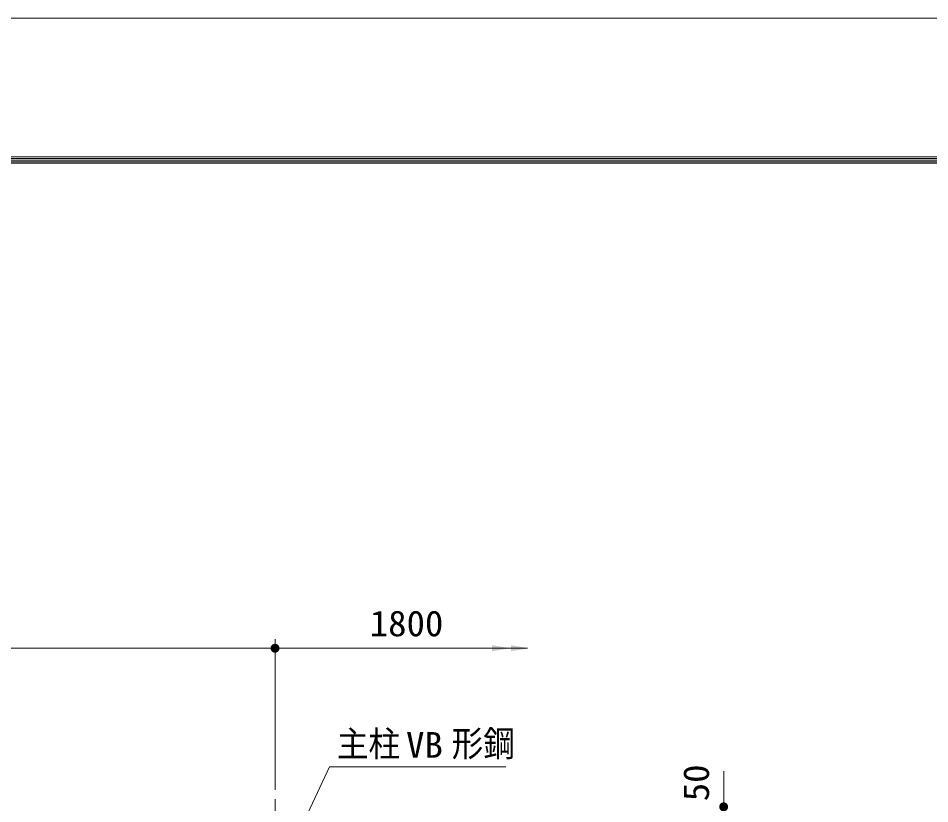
# Model space of a CAD drawing. Units: millimetres, scale not verified. Extents: x -4455 to 4455, y -3150 to 3150.
# Drawn here: x -1857 to -324, y 1829 to 3150 of the extents above; entities that cross this region are included whole.
import ezdxf
from ezdxf.enums import TextEntityAlignment as Align

# ---------------------------------------------------------------- set-up
doc = ezdxf.new("R2010")
doc.units = ezdxf.units.MM
doc.header["$LTSCALE"] = 30
doc.linetypes.add('USER1', pattern=[2, 1.25, -0.25, 0.25, -0.25])
for name, color, linetype, lineweight in [('0-1_5寸法', 1, 'Continuous', 18), ('0-2_SUNPOU', 1, 'Continuous', 18), ('0-4_7詳細', 7, 'Continuous', 18), ('0-A_6文字', 3, 'Continuous', 9), ('0-B_中心線', 1, 'USER1', 18), ('0-F_D-TTL', 7, 'Continuous', 9)]:
    doc.layers.add(name, color=color, linetype=linetype, lineweight=lineweight)
doc.styles.add('ＭＳ ゴシック', font='')
doc.styles.get('ＭＳ ゴシック').set_extended_font_data('MS Gothic')

# ---------------------------------------------------------------- blocks, each defined once
blk = doc.blocks.new('M1')
at = {"layer": '0-2_SUNPOU'}
blk.add_line((-7.5, 0), (-57.86, 0), dxfattribs=at)
for points in [[(0, 0), (-7.5, 0), (-7.44, 0.94)], [(0, 0), (-7.44, -0.94), (-7.5, 0)], [(0, 0), (-7.44, 0.94), (-7.26, 1.87)], [(0, 0), (-7.26, -1.87), (-7.44, -0.94)], [(0, 0), (-7.26, 1.87), (-6.97, 2.76)], [(0, 0), (-6.97, -2.76), (-7.26, -1.87)], [(0, 0), (-6.97, 2.76), (-6.57, 3.61)], [(0, 0), (-6.57, -3.61), (-6.97, -2.76)], [(0, 0), (-6.57, 3.61), (-6.07, 4.41)], [(0, 0), (-6.07, -4.41), (-6.57, -3.61)], [(0, 0), (-6.07, 4.41), (-5.47, 5.13)], [(0, 0), (-5.47, -5.13), (-6.07, -4.41)], [(0, 0), (-5.47, 5.13), (-4.78, 5.78)], [(0, 0), (-4.78, -5.78), (-5.47, -5.13)], [(0, 0), (-4.78, 5.78), (-4.02, 6.33)], [(0, 0), (-4.02, -6.33), (-4.78, -5.78)], [(0, 0), (-4.02, 6.33), (-3.19, 6.79)], [(0, 0), (-3.19, -6.79), (-4.02, -6.33)], [(0, 0), (-3.19, 6.79), (-2.32, 7.13)], [(0, 0), (-2.32, -7.13), (-3.19, -6.79)], [(0, 0), (-2.32, 7.13), (-1.41, 7.37)], [(0, 0), (-1.41, -7.37), (-2.32, -7.13)], [(0, 0), (-1.41, 7.37), (-0.47, 7.49)], [(0, 0), (-0.47, -7.49), (-1.41, -7.37)], [(0, 0), (-0.47, 7.49), (0.47, 7.49)], [(0, 0), (0.47, -7.49), (-0.47, -7.49)], [(0, 0), (0.47, 7.49), (1.41, 7.37)], [(0, 0), (1.41, 7.37), (2.32, 7.13)], [(0, 0), (2.32, 7.13), (3.19, 6.79)], [(0, 0), (3.19, 6.79), (4.02, 6.33)], [(0, 0), (4.02, 6.33), (4.78, 5.78)], [(0, 0), (4.78, 5.78), (5.47, 5.13)], [(0, 0), (5.47, 5.13), (6.07, 4.41)], [(0, 0), (6.07, 4.41), (6.57, 3.61)], [(0, 0), (6.57, 3.61), (6.97, 2.76)], [(0, 0), (6.97, 2.76), (7.26, 1.87)], [(0, 0), (7.26, 1.87), (7.44, 0.94)], [(0, 0), (7.44, 0.94), (7.5, 0)], [(0, 0), (1.41, -7.37), (0.47, -7.49)], [(0, 0), (2.32, -7.13), (1.41, -7.37)], [(0, 0), (3.19, -6.79), (2.32, -7.13)], [(0, 0), (4.02, -6.33), (3.19, -6.79)], [(0, 0), (4.78, -5.78), (4.02, -6.33)], [(0, 0), (5.47, -5.13), (4.78, -5.78)], [(0, 0), (6.07, -4.41), (5.47, -5.13)], [(0, 0), (6.57, -3.61), (6.07, -4.41)], [(0, 0), (6.97, -2.76), (6.57, -3.61)], [(0, 0), (7.26, -1.87), (6.97, -2.76)], [(0, 0), (7.44, -0.94), (7.26, -1.87)], [(0, 0), (7.5, 0), (7.44, -0.94)]]:
    blk.add_solid(points, dxfattribs=at)

msp = doc.modelspace()

# ---------------------------------------------------------------- linework, layer by layer
at = {"layer": '0-1_5寸法'}
for p, q in [((-1425.22, 2091.02), (-1031.92, 2091.02)), ((-1060.88, 2091.02), (-1000.38, 2091.02)), ((-670.33, 1854.3), (-670.33, 1884.3))]:
    msp.add_line(p, q, dxfattribs=at)
for points in [[(-1029.92, 2091.02), (-1059.92, 2085.81), (-1059.92, 2096.23)], [(-998.38, 2091.02), (-1028.38, 2085.81), (-1028.38, 2096.23)]]:
    msp.add_solid(points, dxfattribs=at)
at = {"layer": '0-4_7詳細', "color": 1}
for p, q in [((-1425.22, 1852.66), (-1425.22, 2106.02)), ((-3195.22, 2091.02), (-1455.22, 2091.02))]:
    msp.add_line(p, q, dxfattribs=at)
at = {"layer": '0-A_6文字', "color": 7}
msp.add_lwpolyline([(-1037.13, 1891.7), (-1333.42, 1891.7), (-1403.25, 1743.03)], dxfattribs=at)
at = {"layer": '0-B_中心線'}
msp.add_line((-1425.22, 1837.1), (-1425.22, -450.07), dxfattribs=at)
at = {"layer": '0-F_D-TTL', "color": 2, "lineweight": 18}
msp.add_lwpolyline([(-4454.56, 3150.45), (4455.14, 3150.45), (4455.14, -3149.97), (-4454.56, -3149.97)], close=True, dxfattribs=at)
at = {"layer": '0-F_D-TTL'}
for points in [[(-4168.18, 2917.11), (4168.75, 2917.11), (4168.75, -2916.62), (-4168.18, -2916.62)], [(-4165.53, 2914.45), (4166.1, 2914.45), (4166.1, -2913.97), (-4165.53, -2913.97)], [(-4162.87, 2911.8), (4163.45, 2911.8), (4163.45, -2911.32), (-4162.87, -2911.32)], [(-4160.22, 2909.15), (4160.8, 2909.15), (4160.8, -2908.67), (-4160.22, -2908.67)], [(-4157.57, 2906.5), (4158.15, 2906.5), (4158.15, -2906.02), (-4157.57, -2906.02)]]:
    msp.add_lwpolyline(points, close=True, dxfattribs=at)

# ---------------------------------------------------------------- block references
at = {"layer": '0-1_5寸法', "rotation": 270}
msp.add_blockref('M1', (-670.33, 1824.3), dxfattribs=at)
at = {"layer": '0-4_7詳細'}
msp.add_blockref('M1', (-1425.22, 2091.02), dxfattribs=at)

# ---------------------------------------------------------------- texts
at = {"layer": '0-1_5寸法', "color": 3, "style": 'ＭＳ ゴシック', "width": 1.05}
msp.add_text('1800', height=43.33, dxfattribs=at).set_placement((-1265.81, 2098.11), align=Align.BOTTOM_LEFT)
msp.add_text('50', height=43.33, rotation=90, dxfattribs=at).set_placement((-682.04, 1833.66), align=Align.BOTTOM_LEFT)
at = {"layer": '0-A_6文字', "style": 'ＭＳ ゴシック'}
for s, width, p in [('主柱', 0.9, (-1321.13, 1895.62)), ('VB', 1.05, (-1204.73, 1893.81)), ('形鋼', 0.9, (-1128.05, 1896.06))]:
    msp.add_text(s, height=43.33, dxfattribs=dict(at, width=width)).set_placement(p, align=Align.BOTTOM_LEFT)

doc.saveas('drawing.dxf')
